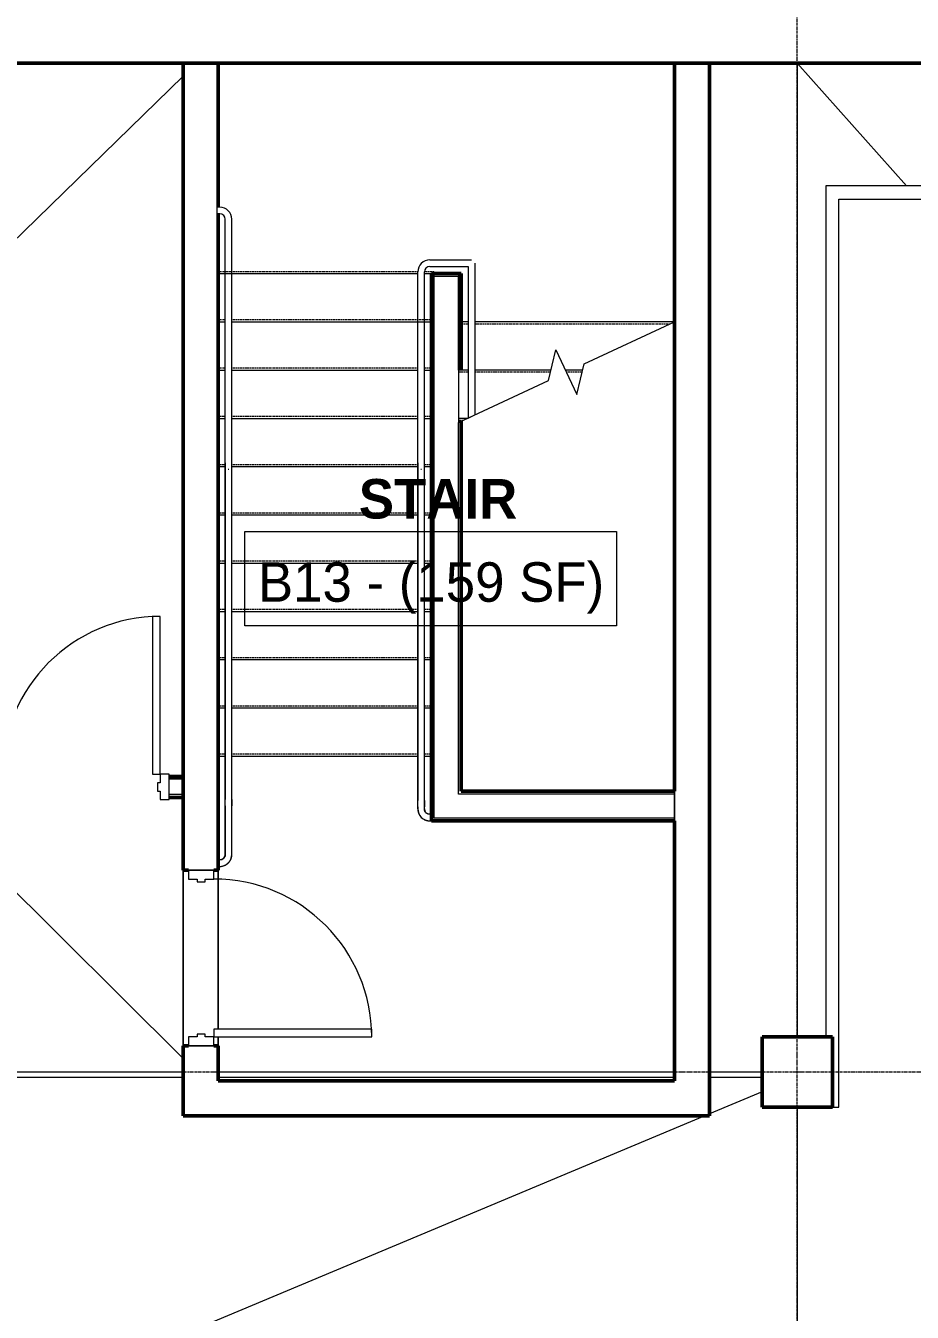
# Model space of a CAD drawing. Header units: inches. Extents: x -4235 to -464, y 9706 to 12365.
# Drawn here: x -2676.2 to -2474.1, y 11792.4 to 12085.7 of the extents above; entities that cross this region are included whole.
import ezdxf

# ---------------------------------------------------------------- set-up
doc = ezdxf.new("R2010")
doc.units = ezdxf.units.IN
doc.header["$MEASUREMENT"] = 0
doc.linetypes.add('Grid Line 1_2_', pattern=[0.875, 0.5, -0.125, 0.125, -0.125])
doc.linetypes.add('Overhead 1_16_', pattern=[0.101562, 0.0625, -0.039062])
for name, color, linetype, lineweight in [('0-1', 7, 'Continuous', 5), ('0-2', 7, 'Continuous', 9), ('A-AREA-IDEN', 2, 'Continuous', 9), ('A-DOOR-1', 90, 'Continuous', 20), ('A-DOOR-2', 7, 'Continuous', 9), ('A-DOOR-FRAM-1', 90, 'Continuous', 20), ('A-FLOR-4', 71, 'Continuous', 13), ('A-FLOR-5', 192, 'Continuous', 9), ('A-FLOR-HRAL-1', 7, 'Continuous', 9), ('A-FLOR-HRAL-2', 254, 'Continuous', 9), ('A-GENM-1', 7, 'Continuous', 9), ('A-WALL-1', 50, 'Continuous', 13), ('A-WALL-2', 250, 'Continuous', 50), ('A-WALL-3', 10, 'Continuous', 9), ('A-WALL-4', 254, 'Continuous', 9), ('A-WALL-5', 7, 'Continuous', 9), ('I-WALL-1', 250, 'Continuous', 50), ('I-WALL-2', 254, 'Continuous', 9), ('I-WALL-3', 10, 'Continuous', 9), ('S-COLS', 52, 'Continuous', 9), ('S-COLS-1', 52, 'Continuous', 50), ('S-FNDN-5', 32, 'Continuous', 50), ('S-GRID-1', 1, 'Grid Line 1_2_', 9), ('S-STRS-1', 10, 'Continuous', 9), ('S-STRS-2', 254, 'Continuous', 9), ('S-STRS-3', 7, 'Continuous', 9), ('S-STRS-4', 7, 'Overhead 1_16_', 9), ('S-STRS-5', 254, 'Overhead 1_16_', 9), ('S-STRS-MBND-1', 7, 'Continuous', 9)]:
    doc.layers.add(name, color=color, linetype=linetype, lineweight=lineweight)
doc.styles.add('Century Gothic', font='ufonts.com_century-gothic.ttf', dxfattribs={"height": 9})
doc.styles.add('Century Gothic_B', font='GOTHICB.TTF', dxfattribs={"height": 9})

# ---------------------------------------------------------------- blocks, each defined once
blk = doc.blocks.new('Parking_Stall_Multiple - STANDARD-2218185-BACKGROUND - BASEMENT')
at = {"layer": 'A-GENM-1'}
for p, q in [((194, 0), (0, 0)), ((0, 0), (0, -106.67)), ((210, -3), (210, -1.5)), ((3, -103.67), (3, -3)), ((3, -3), (210, -3)), ((210, -103.67), (0, -103.67)), ((0, -103.67), (0, -210.34)), ((210, -103.67), (3, -103.67)), ((210, -106.67), (210, -103.67)), ((210, -106.67), (210, -103.67)), ((0, -106.67), (210, -106.67)), ((3, -207.34), (3, -106.67)), ((3, -106.67), (210, -106.67)), ((210, -207.34), (0, -207.34)), ((0, -207.34), (0, -314)), ((210, -207.34), (3, -207.34)), ((210, -210.34), (210, -207.34)), ((210, -210.34), (210, -207.34)), ((0, -210.34), (210, -210.34)), ((3, -311), (3, -210.34)), ((3, -210.34), (210, -210.34)), ((210, -311), (3, -311)), ((210, -312.5), (210, -311)), ((0, -314), (194, -314))]:
    blk.add_line(p, q, dxfattribs=at)
blk = doc.blocks.new('HOLLOW METAL - COMMON_3-0 x 7-0 - HM DOOR-2191985-BACKGROUND - BASEMENT')
at = {"layer": 'A-DOOR-1'}
for p, q in [((18, 39.125), (16.25, 39.125)), ((16.25, 39.125), (16.25, 3.125)), ((18, 3.125), (18, 39.125)), ((16.25, 3.125), (18, 3.125))]:
    blk.add_line(p, q, dxfattribs=at)
at = {"layer": 'A-DOOR-2'}
blk.add_arc((18, 3.125), 36, 90, 180, dxfattribs=at)
at = {"layer": 'A-DOOR-FRAM-1'}
for p, q in [((-18, 3.125), (-20, 3.125)), ((-20, 3.125), (-20, -2.625)), ((-18, 1.1875), (-18, 3.125)), ((18, 3.125), (18, 1.1875)), ((20, 3.125), (18, 3.125)), ((20, -2.625), (20, 3.125)), ((-17.375, 1.1875), (-18, 1.1875)), ((-17.375, -0.6875), (-17.375, 1.1875)), ((18, 1.1875), (17.375, 1.1875)), ((17.375, 1.1875), (17.375, -0.6875)), ((-20, -2.625), (-18, -2.625)), ((-18, -2.625), (-18, -0.6875)), ((-18, -0.6875), (-17.375, -0.6875)), ((17.375, -0.6875), (18, -0.6875)), ((18, -0.6875), (18, -2.625)), ((18, -2.625), (20, -2.625))]:
    blk.add_line(p, q, dxfattribs=at)
blk = doc.blocks.new('CTR - 1st Phase - Common Walls_rvt-1-BACKGROUND - BASEMENT')
at = {"layer": 'A-WALL-1'}
for p, q in [((-2640.32, 11913.94), (-2643.51, 11913.94)), ((-2640.32, 11910.44), (-2643.51, 11910.44))]:
    blk.add_line(p, q, dxfattribs=at)
at = {"layer": 'I-WALL-1'}
for p, q in [((-2640.32, 11914.56), (-2643.51, 11914.56)), ((-2640.32, 11909.81), (-2640.32, 11914.56)), ((-2643.51, 11909.81), (-2640.32, 11909.81))]:
    blk.add_line(p, q, dxfattribs=at)
at = {"layer": 'I-WALL-2'}
for p, q in [((-2640.32, 11914.56), (-2643.51, 11914.56)), ((-2643.51, 11909.81), (-2640.32, 11909.81))]:
    blk.add_line(p, q, dxfattribs=at)
at = {"layer": 'I-WALL-3'}
blk.add_line((-2640.32, 11914.56), (-2640.32, 11909.81), dxfattribs=at)
at = {"layer": '0-2', "rotation": 270.0000000000005}
blk.add_blockref('Parking_Stall_Multiple - STANDARD-2218185-BACKGROUND - BASEMENT', (-2179.82, 12049.19), dxfattribs=at)
at = {"layer": '0-2'}
blk.add_blockref('HOLLOW METAL - COMMON_3-0 x 7-0 - HM DOOR-2191985-BACKGROUND - BASEMENT', (-2663.51, 11911.94), dxfattribs=at)
blk = doc.blocks.new('HOLLOW METAL - STAIR DOOR 3-0 x 7-0-2453423-BACKGROUND - BASEMENT')
at = {"layer": 'A-DOOR-1'}
for p, q in [((18, 39.25), (16.25, 39.25)), ((16.25, 39.25), (16.25, 3.25)), ((18, 3.25), (18, 39.25)), ((16.25, 3.25), (18, 3.25))]:
    blk.add_line(p, q, dxfattribs=at)
at = {"layer": 'A-DOOR-2'}
blk.add_arc((18, 3.25), 36, 90, 180, dxfattribs=at)
at = {"layer": 'A-DOOR-FRAM-1'}
for p, q in [((-18, 3.25), (-20, 3.25)), ((-20, 3.25), (-20, -2.5)), ((-18, 1.3125), (-18, 3.25)), ((18, 3.25), (18, 1.3125)), ((20, 3.25), (18, 3.25)), ((20, -2.5), (20, 3.25)), ((-17.375, 1.3125), (-18, 1.3125)), ((-17.375, -0.5625), (-17.375, 1.3125)), ((18, 1.3125), (17.375, 1.3125)), ((17.375, 1.3125), (17.375, -0.5625)), ((-20, -2.5), (-18, -2.5)), ((-18, -2.5), (-18, -0.5625)), ((-18, -0.5625), (-17.375, -0.5625)), ((17.375, -0.5625), (18, -0.5625)), ((18, -0.5625), (18, -2.5)), ((18, -2.5), (20, -2.5))]:
    blk.add_line(p, q, dxfattribs=at)
blk = doc.blocks.new('Top Rail Type - Top Rail_Internal_-2365500-BACKGROUND - BASEMENT')
at = {"layer": 'A-FLOR-HRAL-1'}
for p, q in [((-2630.7, 11986.02), (-2630.7, 11909.33)), ((-2629.2, 11909.33), (-2629.2, 11986.02)), ((-2630.03, 11984.62), (-2629.87, 11984.62)), ((-2630.7, 11907.86), (-2630.7, 11896.81)), ((-2629.2, 11896.81), (-2629.2, 11907.86)), ((-2631.95, 11895.56), (-2632.32, 11895.56)), ((-2632.32, 11894.06), (-2631.95, 11894.06))]:
    blk.add_line(p, q, dxfattribs=at)
at = {"layer": 'A-FLOR-HRAL-1', "flags": 128}
for points in [[(-2630.7, 11907.86), (-2630.7, 11907.97), (-2630.7, 11908.08), (-2630.7, 11908.19), (-2630.7, 11908.3), (-2630.7, 11908.41), (-2630.7, 11908.52), (-2630.7, 11908.62), (-2630.7, 11908.73), (-2630.7, 11908.83), (-2630.7, 11908.93), (-2630.7, 11909.03), (-2630.7, 11909.13), (-2630.7, 11909.23), (-2630.7, 11909.32), (-2630.7, 11909.33)], [(-2629.2, 11909.33), (-2629.2, 11909.23), (-2629.2, 11909.14), (-2629.2, 11909.04), (-2629.2, 11908.94), (-2629.2, 11908.83), (-2629.2, 11908.73), (-2629.2, 11908.63), (-2629.2, 11908.52), (-2629.2, 11908.41), (-2629.2, 11908.3), (-2629.2, 11908.19), (-2629.2, 11908.09), (-2629.2, 11907.98), (-2629.2, 11907.87), (-2629.2, 11907.86)], [(-2631.95, 11894.06), (-2631.84, 11894.07), (-2631.73, 11894.07), (-2631.62, 11894.08), (-2631.51, 11894.1), (-2631.4, 11894.12), (-2631.3, 11894.14), (-2631.19, 11894.17), (-2631.08, 11894.2), (-2630.98, 11894.24), (-2630.88, 11894.28), (-2630.78, 11894.33), (-2630.68, 11894.38), (-2630.58, 11894.43), (-2630.49, 11894.48), (-2630.4, 11894.54), (-2630.31, 11894.61), (-2630.22, 11894.68), (-2630.14, 11894.75), (-2630.05, 11894.82), (-2629.98, 11894.9), (-2629.9, 11894.98), (-2629.83, 11895.06), (-2629.76, 11895.15), (-2629.7, 11895.24), (-2629.63, 11895.33), (-2629.58, 11895.42), (-2629.52, 11895.52), (-2629.47, 11895.62), (-2629.43, 11895.72), (-2629.39, 11895.82), (-2629.35, 11895.92), (-2629.31, 11896.03), (-2629.28, 11896.13), (-2629.26, 11896.24), (-2629.24, 11896.35), (-2629.22, 11896.46), (-2629.21, 11896.57), (-2629.2, 11896.67), (-2629.2, 11896.78), (-2629.2, 11896.81)], [(-2630.7, 11896.81), (-2630.7, 11896.76), (-2630.7, 11896.71), (-2630.71, 11896.66), (-2630.71, 11896.62), (-2630.72, 11896.57), (-2630.73, 11896.52), (-2630.75, 11896.47), (-2630.76, 11896.42), (-2630.78, 11896.37), (-2630.8, 11896.33), (-2630.82, 11896.28), (-2630.84, 11896.24), (-2630.86, 11896.19), (-2630.89, 11896.15), (-2630.92, 11896.11), (-2630.95, 11896.07), (-2630.98, 11896.03), (-2631.01, 11895.99), (-2631.04, 11895.95), (-2631.08, 11895.92), (-2631.11, 11895.88), (-2631.15, 11895.85), (-2631.19, 11895.82), (-2631.23, 11895.79), (-2631.27, 11895.76), (-2631.32, 11895.74), (-2631.36, 11895.71), (-2631.4, 11895.69), (-2631.45, 11895.67), (-2631.5, 11895.65), (-2631.54, 11895.63), (-2631.59, 11895.62), (-2631.64, 11895.6), (-2631.69, 11895.59), (-2631.74, 11895.58), (-2631.79, 11895.58), (-2631.84, 11895.57), (-2631.89, 11895.57), (-2631.94, 11895.56), (-2631.95, 11895.56)]]:
    blk.add_lwpolyline(points, dxfattribs=at)
at = {"layer": 'A-FLOR-HRAL-2'}
for p, q in [((-2632.32, 11895.56), (-2632.57, 11895.56)), ((-2632.57, 11894.72), (-2632.57, 11894.91)), ((-2632.57, 11894.06), (-2632.36, 11894.06))]:
    blk.add_line(p, q, dxfattribs=at)
blk = doc.blocks.new('Top Rail Type - Top Rail_Internal_-V10-BACKGROUND - BASEMENT')
at = {"layer": 'A-FLOR-HRAL-1'}
for p, q in [((-2632.57, 12042.81), (-2632.57, 12044.31)), ((-2631.95, 12044.31), (-2632.57, 12044.31)), ((-2631.95, 12042.81), (-2632.57, 12042.81)), ((-2630.7, 12029.77), (-2630.7, 12041.56)), ((-2629.2, 12029.77), (-2629.2, 12041.56)), ((-2630.7, 12028.7), (-2630.7, 12029.77)), ((-2629.2, 12028.7), (-2629.2, 12029.77)), ((-2630.7, 11908.93), (-2630.7, 12028.7)), ((-2629.2, 11908.93), (-2629.2, 12028.7)), ((-2630.7, 11907.86), (-2630.7, 11908.93)), ((-2630.7, 11896.81), (-2630.7, 11907.86)), ((-2629.2, 11907.86), (-2629.2, 11908.93)), ((-2629.2, 11896.81), (-2629.2, 11907.86)), ((-2632.32, 11895.56), (-2631.95, 11895.56)), ((-2632.32, 11894.06), (-2631.95, 11894.06))]:
    blk.add_line(p, q, dxfattribs=at)
for centre, radius, start, end in [((-2631.95, 12041.56), 2.75, 0, 90), ((-2631.95, 12041.56), 1.25, 0, 90), ((-2631.95, 11896.81), 2.75, 270, 0), ((-2631.95, 11896.81), 1.25, 270, 0)]:
    blk.add_arc(centre, radius, start, end, dxfattribs=at)
at = {"layer": 'A-FLOR-HRAL-2'}
for p, q in [((-2632.57, 11895.56), (-2632.57, 11894.06)), ((-2632.57, 11895.56), (-2632.32, 11895.56)), ((-2632.57, 11894.06), (-2632.36, 11894.06))]:
    blk.add_line(p, q, dxfattribs=at)
blk = doc.blocks.new('Top Rail Type - Top Rail_Internal_-2385970-BACKGROUND - BASEMENT')
at = {"layer": 'A-FLOR-HRAL-1'}
for p, q in [((-2586.82, 11986.02), (-2586.82, 11909.08)), ((-2585.32, 11909.08), (-2585.32, 11986.02)), ((-2586.15, 11984.62), (-2586, 11984.62)), ((-2586.82, 11907.61), (-2586.82, 11907.19)), ((-2585.32, 11907.19), (-2585.32, 11907.61)), ((-2583.7, 11905.94), (-2584.07, 11905.94)), ((-2584.07, 11904.44), (-2583.7, 11904.44))]:
    blk.add_line(p, q, dxfattribs=at)
at = {"layer": 'A-FLOR-HRAL-1', "flags": 128}
for points in [[(-2586.82, 11907.61), (-2586.82, 11907.72), (-2586.82, 11907.83), (-2586.82, 11907.94), (-2586.82, 11908.05), (-2586.82, 11908.16), (-2586.82, 11908.27), (-2586.82, 11908.37), (-2586.82, 11908.48), (-2586.82, 11908.58), (-2586.82, 11908.68), (-2586.82, 11908.78), (-2586.82, 11908.88), (-2586.82, 11908.98), (-2586.82, 11909.07), (-2586.82, 11909.08)], [(-2585.32, 11909.08), (-2585.32, 11908.98), (-2585.32, 11908.89), (-2585.32, 11908.79), (-2585.32, 11908.69), (-2585.32, 11908.58), (-2585.32, 11908.48), (-2585.32, 11908.38), (-2585.32, 11908.27), (-2585.32, 11908.16), (-2585.32, 11908.05), (-2585.32, 11907.94), (-2585.32, 11907.84), (-2585.32, 11907.73), (-2585.32, 11907.62), (-2585.32, 11907.61)], [(-2586.82, 11907.19), (-2586.82, 11907.08), (-2586.81, 11906.97), (-2586.8, 11906.86), (-2586.79, 11906.75), (-2586.77, 11906.64), (-2586.74, 11906.54), (-2586.72, 11906.43), (-2586.68, 11906.32), (-2586.65, 11906.22), (-2586.61, 11906.12), (-2586.56, 11906.02), (-2586.51, 11905.92), (-2586.46, 11905.82), (-2586.4, 11905.73), (-2586.34, 11905.64), (-2586.28, 11905.55), (-2586.21, 11905.46), (-2586.14, 11905.38), (-2586.07, 11905.29), (-2585.99, 11905.22), (-2585.91, 11905.14), (-2585.83, 11905.07), (-2585.74, 11905), (-2585.65, 11904.94), (-2585.56, 11904.88), (-2585.47, 11904.82), (-2585.37, 11904.76), (-2585.27, 11904.71), (-2585.17, 11904.67), (-2585.07, 11904.63), (-2584.97, 11904.59), (-2584.86, 11904.55), (-2584.76, 11904.53), (-2584.65, 11904.5), (-2584.54, 11904.48), (-2584.43, 11904.46), (-2584.32, 11904.45), (-2584.21, 11904.44), (-2584.1, 11904.44), (-2584.07, 11904.44)], [(-2584.07, 11905.94), (-2584.12, 11905.94), (-2584.17, 11905.94), (-2584.22, 11905.95), (-2584.27, 11905.96), (-2584.32, 11905.96), (-2584.37, 11905.98), (-2584.42, 11905.99), (-2584.47, 11906), (-2584.51, 11906.02), (-2584.56, 11906.04), (-2584.61, 11906.06), (-2584.65, 11906.08), (-2584.69, 11906.1), (-2584.74, 11906.13), (-2584.78, 11906.16), (-2584.82, 11906.19), (-2584.86, 11906.22), (-2584.9, 11906.25), (-2584.93, 11906.28), (-2584.97, 11906.32), (-2585, 11906.36), (-2585.04, 11906.39), (-2585.07, 11906.43), (-2585.1, 11906.47), (-2585.13, 11906.51), (-2585.15, 11906.56), (-2585.18, 11906.6), (-2585.2, 11906.64), (-2585.22, 11906.69), (-2585.24, 11906.74), (-2585.26, 11906.78), (-2585.27, 11906.83), (-2585.28, 11906.88), (-2585.3, 11906.93), (-2585.31, 11906.98), (-2585.31, 11907.03), (-2585.32, 11907.08), (-2585.32, 11907.13), (-2585.32, 11907.18), (-2585.32, 11907.19)]]:
    blk.add_lwpolyline(points, dxfattribs=at)
at = {"layer": 'A-FLOR-HRAL-2'}
for p, q in [((-2583.45, 11905.94), (-2583.7, 11905.94)), ((-2583.7, 11904.44), (-2583.45, 11904.44)), ((-2583.45, 11905.28), (-2583.45, 11905.06))]:
    blk.add_line(p, q, dxfattribs=at)
blk = doc.blocks.new('Top Rail Type - Top Rail_Internal_-V12-BACKGROUND - BASEMENT')
at = {"layer": 'A-FLOR-HRAL-1'}
for p, q in [((-2584.07, 12032.31), (-2576.57, 12032.31)), ((-2576.57, 12032.31), (-2574.57, 12032.31)), ((-2586.82, 12018.77), (-2586.82, 12029.56)), ((-2585.32, 12018.77), (-2585.32, 12029.56)), ((-2584.07, 12030.81), (-2576.57, 12030.81)), ((-2576.57, 12030.81), (-2575.32, 12030.81)), ((-2575.32, 12030.81), (-2575.32, 12030.63)), ((-2575.32, 12030.63), (-2575.32, 11996.27)), ((-2573.82, 12031.56), (-2573.82, 12030.63)), ((-2573.82, 12030.63), (-2573.82, 11996.97)), ((-2586.82, 12017.7), (-2586.82, 12018.77)), ((-2586.82, 11908.68), (-2586.82, 12017.7)), ((-2585.32, 12017.7), (-2585.32, 12018.77)), ((-2585.32, 11908.68), (-2585.32, 12017.7)), ((-2575.32, 11996.27), (-2573.82, 11996.97)), ((-2586.82, 11907.61), (-2586.82, 11908.68)), ((-2586.82, 11907.19), (-2586.82, 11907.61)), ((-2585.32, 11907.61), (-2585.32, 11908.68)), ((-2585.32, 11907.19), (-2585.32, 11907.61)), ((-2583.7, 11905.94), (-2584.07, 11905.94)), ((-2583.7, 11904.44), (-2584.07, 11904.44))]:
    blk.add_line(p, q, dxfattribs=at)
for centre, radius, start, end in [((-2584.07, 12029.56), 2.75, 90, 180), ((-2584.07, 12029.56), 1.25, 90, 180), ((-2584.07, 11907.19), 2.75, 180, 270), ((-2584.07, 11907.19), 1.25, 180, 270)]:
    blk.add_arc(centre, radius, start, end, dxfattribs=at)
at = {"layer": 'A-FLOR-HRAL-2'}
for p, q in [((-2583.45, 11905.94), (-2583.7, 11905.94)), ((-2583.45, 11904.44), (-2583.7, 11904.44)), ((-2583.45, 11904.44), (-2583.45, 11905.94))]:
    blk.add_line(p, q, dxfattribs=at)
blk = doc.blocks.new('CTR - 1st Phase -Stairs _ Elevators_rvt-1-BACKGROUND - BASEMENT')
at = {"layer": 'A-WALL-1'}
for p, q in [((-2583.07, 11911.19), (-2583.07, 12028.56)), ((-2577.57, 12028.56), (-2583.07, 12028.56)), ((-2577.57, 12007.19), (-2577.57, 12028.56)), ((-2577.57, 11911.19), (-2577.57, 11995.22)), ((-2583.07, 11910.56), (-2583.07, 11911.19)), ((-2583.07, 11905.06), (-2583.07, 11910.56)), ((-2577.57, 11910.56), (-2577.57, 11911.19)), ((-2528.32, 11910.56), (-2577.57, 11910.56)), ((-2528.32, 11910.56), (-2528.32, 11911.19)), ((-2528.32, 11905.06), (-2528.32, 11910.56)), ((-2528.32, 11905.06), (-2583.07, 11905.06)), ((-2528.32, 11904.44), (-2528.32, 11905.06))]:
    blk.add_line(p, q, dxfattribs=at)
at = {"layer": 'A-WALL-2'}
for p, q in [((-2640.32, 12077.19), (-2640.32, 11893.19)), ((-2632.32, 12077.19), (-2640.32, 12077.19)), ((-2632.32, 12044.31), (-2632.32, 12077.19)), ((-2528.32, 12077.19), (-2528.32, 11911.19)), ((-2520.32, 12077.19), (-2528.32, 12077.19)), ((-2520.32, 11845.19), (-2520.32, 12077.19)), ((-2632.32, 11893.19), (-2632.32, 12042.81)), ((-2528.32, 11904.44), (-2528.32, 11845.19)), ((-2640.32, 11893.19), (-2639.07, 11893.19)), ((-2633.32, 11893.19), (-2632.32, 11893.19)), ((-2640.32, 11853.19), (-2640.32, 11837.19)), ((-2639.07, 11853.19), (-2640.32, 11853.19)), ((-2632.32, 11853.19), (-2633.32, 11853.19)), ((-2632.32, 11845.19), (-2632.32, 11853.19)), ((-2528.32, 11845.19), (-2632.32, 11845.19)), ((-2520.32, 11837.19), (-2520.32, 11845.19)), ((-2640.32, 11837.19), (-2632.32, 11837.19)), ((-2632.32, 11837.19), (-2520.32, 11837.19))]:
    blk.add_line(p, q, dxfattribs=at)
at = {"layer": 'A-WALL-3'}
for p, q in [((-2639.07, 11893.19), (-2633.32, 11893.19)), ((-2633.32, 11853.19), (-2639.07, 11853.19))]:
    blk.add_line(p, q, dxfattribs=at)
at = {"layer": 'A-WALL-4'}
for p, q in [((-2640.32, 11893.19), (-2639.07, 11893.19)), ((-2633.32, 11893.19), (-2632.32, 11893.19)), ((-2639.07, 11853.19), (-2640.32, 11853.19)), ((-2632.32, 11853.19), (-2633.32, 11853.19))]:
    blk.add_line(p, q, dxfattribs=at)
at = {"layer": 'A-WALL-5'}
for p, q in [((-2640.32, 11853.19), (-2640.32, 11893.19)), ((-2632.32, 11893.19), (-2632.32, 11856.94)), ((-2632.32, 11855.19), (-2632.32, 11853.19))]:
    blk.add_line(p, q, dxfattribs=at)
at = {"layer": 'I-WALL-1'}
for p, q in [((-2583.7, 12029.19), (-2583.7, 11911.19)), ((-2583.07, 12029.19), (-2583.7, 12029.19)), ((-2577.57, 12029.19), (-2583.07, 12029.19)), ((-2576.95, 12029.19), (-2577.57, 12029.19)), ((-2576.95, 12007.19), (-2576.95, 12029.19)), ((-2576.95, 11911.19), (-2576.95, 11995.52)), ((-2583.7, 11911.19), (-2583.7, 11905.06)), ((-2528.32, 11911.19), (-2576.95, 11911.19)), ((-2583.7, 11905.06), (-2583.7, 11904.44)), ((-2583.7, 11904.44), (-2528.32, 11904.44))]:
    blk.add_line(p, q, dxfattribs=at)
at = {"layer": 'I-WALL-2'}
for p, q in [((-2576.95, 11911.19), (-2576.95, 11995.52)), ((-2583.7, 11919.19), (-2583.7, 11911.19)), ((-2583.7, 11905.94), (-2583.7, 11911.19)), ((-2528.32, 11911.19), (-2576.95, 11911.19)), ((-2583.45, 11904.44), (-2528.32, 11904.44))]:
    blk.add_line(p, q, dxfattribs=at)
at = {"layer": 'I-WALL-3'}
blk.add_line((-2528.32, 11911.19), (-2528.32, 11904.44), dxfattribs=at)
at = {"layer": 'S-STRS-1'}
for p, q in [((-2632.32, 12053.19), (-2632.32, 12044.31)), ((-2632.32, 12042.81), (-2632.32, 12029.19)), ((-2632.32, 12018.19), (-2632.32, 12029.19)), ((-2583.07, 12018.19), (-2583.07, 12029.19)), ((-2577.57, 12029.19), (-2577.57, 12018.19)), ((-2632.32, 12007.19), (-2632.32, 12018.19)), ((-2583.07, 12007.19), (-2583.07, 12018.19)), ((-2577.57, 12018.19), (-2577.57, 12007.19)), ((-2632.32, 11997.19), (-2632.32, 12007.19)), ((-2583.07, 11996.19), (-2583.07, 12007.19)), ((-2583.07, 11985.19), (-2583.07, 11996.19)), ((-2583.07, 11974.19), (-2583.07, 11985.19)), ((-2583.07, 11963.19), (-2583.07, 11974.19)), ((-2583.07, 11952.19), (-2583.07, 11963.19)), ((-2583.07, 11941.19), (-2583.07, 11952.19)), ((-2583.07, 11930.19), (-2583.07, 11941.19)), ((-2583.07, 11919.19), (-2583.07, 11930.19))]:
    blk.add_line(p, q, dxfattribs=at)
at = {"layer": 'S-STRS-2'}
for p, q in [((-2632.32, 12077.19), (-2632.32, 12053.19)), ((-2528.32, 12077.19), (-2632.32, 12077.19)), ((-2528.32, 12018.19), (-2528.32, 12077.19)), ((-2632.32, 12029.19), (-2632.2, 12029.19)), ((-2583.7, 12029.19), (-2583.07, 12029.19)), ((-2583.07, 12029.19), (-2577.57, 12029.19)), ((-2632.32, 12018.19), (-2632.2, 12018.19)), ((-2583.7, 12018.19), (-2583.07, 12018.19)), ((-2576.95, 12018.19), (-2577.57, 12018.19)), ((-2632.32, 12007.19), (-2632.2, 12007.19)), ((-2583.7, 12007.19), (-2583.07, 12007.19)), ((-2632.32, 11996.19), (-2632.32, 11997.19)), ((-2632.32, 11985.19), (-2632.32, 11996.19)), ((-2583.7, 11996.19), (-2583.07, 11996.19)), ((-2632.32, 11974.19), (-2632.32, 11985.19)), ((-2583.7, 11985.19), (-2583.07, 11985.19)), ((-2632.32, 11963.19), (-2632.32, 11974.19)), ((-2583.7, 11974.19), (-2583.07, 11974.19)), ((-2632.32, 11952.19), (-2632.32, 11963.19)), ((-2583.7, 11963.19), (-2583.07, 11963.19)), ((-2632.32, 11941.19), (-2632.32, 11952.19)), ((-2583.7, 11952.19), (-2583.07, 11952.19)), ((-2632.32, 11930.19), (-2632.32, 11941.19)), ((-2583.7, 11941.19), (-2583.07, 11941.19)), ((-2632.32, 11919.19), (-2632.32, 11930.19)), ((-2583.7, 11930.19), (-2583.07, 11930.19)), ((-2583.66, 11919.19), (-2583.07, 11919.19))]:
    blk.add_line(p, q, dxfattribs=at)
at = {"layer": 'S-STRS-3'}
for p, q in [((-2632.2, 12029.19), (-2586.82, 12029.19)), ((-2585.32, 12029.19), (-2583.7, 12029.19)), ((-2632.2, 12018.19), (-2630.7, 12018.19)), ((-2629.2, 12018.19), (-2583.7, 12018.19)), ((-2575.32, 12018.19), (-2576.95, 12018.19)), ((-2528.32, 12018.19), (-2573.82, 12018.19)), ((-2632.2, 12007.19), (-2630.7, 12007.19)), ((-2629.2, 12007.19), (-2586.82, 12007.19)), ((-2585.32, 12007.19), (-2583.7, 12007.19)), ((-2577.57, 12007.19), (-2577.57, 11996.19)), ((-2575.32, 12007.19), (-2577.57, 12007.19)), ((-2556.45, 12007.19), (-2573.82, 12007.19)), ((-2549.22, 12007.19), (-2553.17, 12007.19)), ((-2632.32, 11996.19), (-2630.7, 11996.19)), ((-2629.2, 11996.19), (-2586.82, 11996.19)), ((-2585.32, 11996.19), (-2583.7, 11996.19)), ((-2577.57, 11996.19), (-2577.57, 11995.22)), ((-2575.5, 11996.19), (-2577.57, 11996.19)), ((-2632.32, 11985.19), (-2630.7, 11985.19)), ((-2629.2, 11985.19), (-2586.82, 11985.19)), ((-2585.32, 11985.19), (-2583.7, 11985.19)), ((-2632.32, 11974.19), (-2630.7, 11974.19)), ((-2629.2, 11974.19), (-2586.82, 11974.19)), ((-2585.32, 11974.19), (-2583.7, 11974.19)), ((-2632.32, 11963.19), (-2630.7, 11963.19)), ((-2629.2, 11963.19), (-2586.82, 11963.19)), ((-2585.32, 11963.19), (-2583.7, 11963.19)), ((-2632.32, 11952.19), (-2630.7, 11952.19)), ((-2629.2, 11952.19), (-2586.82, 11952.19)), ((-2585.32, 11952.19), (-2583.7, 11952.19)), ((-2632.32, 11941.19), (-2630.7, 11941.19)), ((-2629.2, 11941.19), (-2586.82, 11941.19)), ((-2585.32, 11941.19), (-2583.7, 11941.19)), ((-2632.32, 11930.19), (-2630.7, 11930.19)), ((-2629.2, 11930.19), (-2586.82, 11930.19)), ((-2585.32, 11930.19), (-2583.7, 11930.19)), ((-2632.32, 11919.19), (-2630.7, 11919.19)), ((-2629.2, 11919.19), (-2586.82, 11919.19)), ((-2585.32, 11919.19), (-2583.7, 11919.19))]:
    blk.add_line(p, q, dxfattribs=at)
at = {"layer": 'S-STRS-4'}
for p, q in [((-2632.2, 12029.69), (-2586.8, 12029.69)), ((-2585.29, 12029.69), (-2583.07, 12029.69)), ((-2632.2, 12018.69), (-2630.7, 12018.69)), ((-2629.2, 12018.69), (-2583.7, 12018.69)), ((-2575.32, 12017.69), (-2576.95, 12017.69)), ((-2529.4, 12017.69), (-2573.82, 12017.69)), ((-2632.2, 12007.69), (-2630.7, 12007.69)), ((-2629.2, 12007.69), (-2586.82, 12007.69)), ((-2585.32, 12007.69), (-2583.7, 12007.69)), ((-2575.32, 12006.69), (-2577.57, 12006.69)), ((-2556.57, 12006.69), (-2573.82, 12006.69)), ((-2549.34, 12006.69), (-2552.94, 12006.69)), ((-2632.32, 11996.69), (-2630.7, 11996.69)), ((-2629.2, 11996.69), (-2586.82, 11996.69)), ((-2585.32, 11996.69), (-2583.7, 11996.69)), ((-2576.58, 11995.69), (-2577.57, 11995.69)), ((-2632.32, 11985.69), (-2630.7, 11985.69)), ((-2629.2, 11985.69), (-2586.82, 11985.69)), ((-2585.32, 11985.69), (-2583.7, 11985.69)), ((-2632.32, 11974.69), (-2630.7, 11974.69)), ((-2629.2, 11974.69), (-2586.82, 11974.69)), ((-2585.32, 11974.69), (-2583.7, 11974.69)), ((-2632.32, 11963.69), (-2630.7, 11963.69)), ((-2629.2, 11963.69), (-2586.82, 11963.69)), ((-2585.32, 11963.69), (-2583.7, 11963.69)), ((-2632.32, 11952.69), (-2630.7, 11952.69)), ((-2629.2, 11952.69), (-2586.82, 11952.69)), ((-2585.32, 11952.69), (-2583.7, 11952.69)), ((-2632.32, 11941.69), (-2630.7, 11941.69)), ((-2629.2, 11941.69), (-2586.82, 11941.69)), ((-2585.32, 11941.69), (-2583.7, 11941.69)), ((-2632.32, 11930.69), (-2630.7, 11930.69)), ((-2629.2, 11930.69), (-2586.82, 11930.69)), ((-2585.32, 11930.69), (-2583.7, 11930.69)), ((-2632.32, 11919.69), (-2630.7, 11919.69)), ((-2629.2, 11919.69), (-2586.82, 11919.69)), ((-2585.32, 11919.69), (-2583.7, 11919.69))]:
    blk.add_line(p, q, dxfattribs=at)
at = {"layer": 'S-STRS-5'}
for p, q in [((-2632.32, 12029.69), (-2632.2, 12029.69)), ((-2632.32, 12018.69), (-2632.2, 12018.69)), ((-2583.7, 12018.69), (-2583.07, 12018.69)), ((-2576.95, 12017.69), (-2577.57, 12017.69)), ((-2632.32, 12007.69), (-2632.2, 12007.69)), ((-2583.7, 12007.69), (-2583.07, 12007.69)), ((-2583.7, 11996.69), (-2583.07, 11996.69)), ((-2583.7, 11985.69), (-2583.07, 11985.69)), ((-2583.7, 11974.69), (-2583.07, 11974.69)), ((-2583.7, 11963.69), (-2583.07, 11963.69)), ((-2583.7, 11952.69), (-2583.07, 11952.69)), ((-2583.7, 11941.69), (-2583.07, 11941.69)), ((-2583.7, 11930.69), (-2583.07, 11930.69)), ((-2583.7, 11919.69), (-2583.07, 11919.69))]:
    blk.add_line(p, q, dxfattribs=at)
at = {"layer": 'S-STRS-MBND-1'}
for p, q in [((-2548.87, 12008.61), (-2528.32, 12018.19)), ((-2557.03, 12004.8), (-2555.33, 12011.8)), ((-2555.33, 12011.8), (-2550.57, 12001.61)), ((-2550.57, 12001.61), (-2548.87, 12008.61)), ((-2577.57, 11995.22), (-2557.03, 12004.8))]:
    blk.add_line(p, q, dxfattribs=at)
at = {"layer": '0-2'}
for name in ['Top Rail Type - Top Rail_Internal_-V10-BACKGROUND - BASEMENT', 'Top Rail Type - Top Rail_Internal_-V12-BACKGROUND - BASEMENT', 'Top Rail Type - Top Rail_Internal_-2365500-BACKGROUND - BASEMENT', 'Top Rail Type - Top Rail_Internal_-2385970-BACKGROUND - BASEMENT']:
    blk.add_blockref(name, (0, 0), dxfattribs=at)
at = {"layer": '0-2', "rotation": 269.9999999999901}
blk.add_blockref('HOLLOW METAL - STAIR DOOR 3-0 x 7-0-2453423-BACKGROUND - BASEMENT', (-2636.57, 11873.19), dxfattribs=at)
blk = doc.blocks.new('Concrete-Rectangular-Column - ONE-1856735-BACKGROUND - BASEMENT')
at = {"layer": 'S-COLS-1'}
for p, q in [((8, 8), (-8, 8)), ((-8, 8), (-8, -8)), ((8, -8), (8, 8)), ((-8, -8), (8, -8))]:
    blk.add_line(p, q, dxfattribs=at)

msp = doc.modelspace()

# ---------------------------------------------------------------- linework, layer by layer
at = {"layer": 'A-AREA-IDEN', "flags": 128}
msp.add_lwpolyline([(-2626.26, 11970.39), (-2541.5, 11970.39), (-2541.5, 11948.89), (-2626.26, 11948.89)], close=True, dxfattribs=at)
at = {"layer": 'A-FLOR-4'}
for p, q in [((-2500.32, 12077.19), (-2475.44, 12049.19)), ((-2500.32, 12077.19), (-2500.32, 11855.19)), ((-2751.64, 11965.81), (-2640.32, 12074.18)), ((-2640.32, 11850.26), (-2704.99, 11914.53)), ((-2640.32, 11847.19), (-2747.32, 11847.19)), ((-2699.31, 11846), (-2640.32, 11846)), ((-2528.32, 11847.19), (-2632.32, 11847.19)), ((-2632.32, 11846), (-2528.32, 11846)), ((-2508.32, 11847.19), (-2520.32, 11847.19)), ((-2520.32, 11846), (-2508.32, 11846)), ((-2508.32, 11842.65), (-2520.32, 11837.63)), ((-2500.32, 11839.19), (-2500.32, 11543.19)), ((-2521.39, 11837.19), (-2824.12, 11710.53))]:
    msp.add_line(p, q, dxfattribs=at)
at = {"layer": 'A-FLOR-5'}
for p, q in [((-2640.32, 12077.19), (-2640.32, 11837.19)), ((-2520.32, 11837.19), (-2520.32, 12077.19)), ((-2632.32, 11895.56), (-2632.32, 12029.19)), ((-2528.32, 12018.19), (-2528.32, 11845.19)), ((-2632.32, 11856.94), (-2632.32, 11894.06)), ((-2632.32, 11845.19), (-2632.32, 11855.19)), ((-2528.32, 11845.19), (-2632.32, 11845.19)), ((-2640.32, 11837.19), (-2520.32, 11837.19))]:
    msp.add_line(p, q, dxfattribs=at)
at = {"layer": 'S-FNDN-5'}
msp.add_line((-2694.32, 12077.19), (-1953.32, 12077.19), dxfattribs=at)
at = {"layer": 'S-GRID-1'}
for p, q in [((-2500.32, 9836.18), (-2500.32, 12299.84)), ((-464.45, 11847.19), (-4185.7, 11847.19))]:
    msp.add_line(p, q, dxfattribs=at)

# ---------------------------------------------------------------- block references
at = {"layer": '0-1'}
for name in ['CTR - 1st Phase - Common Walls_rvt-1-BACKGROUND - BASEMENT', 'CTR - 1st Phase -Stairs _ Elevators_rvt-1-BACKGROUND - BASEMENT']:
    msp.add_blockref(name, (0, 0), dxfattribs=at)
at = {"layer": 'S-COLS'}
msp.add_blockref('Concrete-Rectangular-Column - ONE-1856735-BACKGROUND - BASEMENT', (-2500.32, 11847.19), dxfattribs=at)

# ---------------------------------------------------------------- texts
at = {"layer": 'A-AREA-IDEN', "char_height": 9, "attachment_point": 1}
for s, insert, width, style in [('STAIR', (-2600.26, 11982.36), 39.39, 'Century Gothic_B'), ('B13 - (159 SF)', (-2623.26, 11963.39), 95.142, 'Century Gothic')]:
    msp.add_mtext(s, dxfattribs=dict(at, insert=insert, width=width, style=style))

doc.saveas('drawing.dxf')
